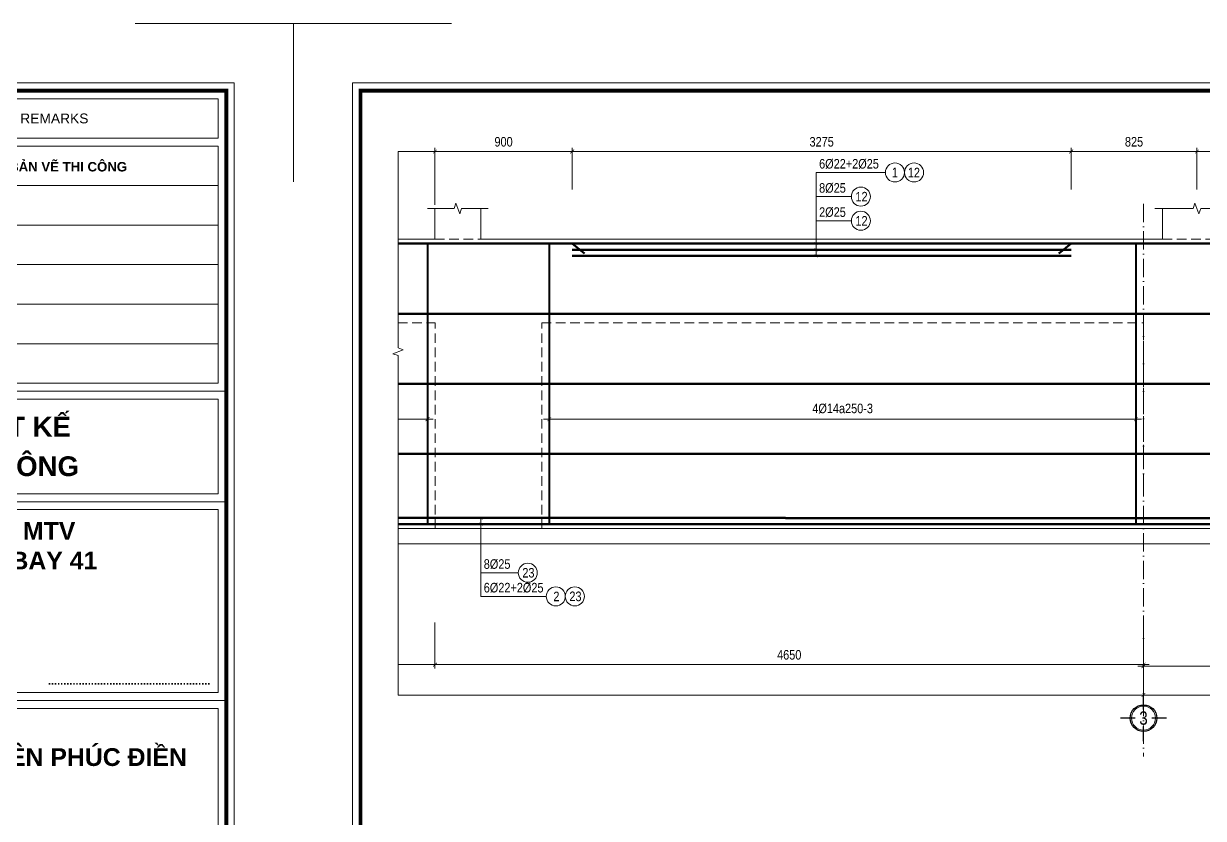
# Model space of a CAD drawing. Header units: millimetres. Extents: x 3014920 to 3563667, y -1638653 to -1356471.
# Drawn here: x 3387475 to 3395218, y -1610889 to -1605675 of the extents above; entities that cross this region are included whole.
import ezdxf
from ezdxf.enums import TextEntityAlignment as Align
from ezdxf.xclip import XClip

# ---------------------------------------------------------------- set-up
doc = ezdxf.new("R2010")
doc.units = ezdxf.units.MM
doc.header["$MEASUREMENT"] = 0
doc.header["$XCLIPFRAME"] = 0
doc.header["$PDMODE"] = 2
for name, pattern in [('6 TANG DIEN HINH 14-15$0$ACAD_ISO10W100', [18, 12, -3, 0, -3]), ('ACAD_ISO04W100', [30, 24, -3, 0, -3]), ('HIDDEN', [0.375, 0.25, -0.125])]:
    doc.linetypes.add(name, pattern=pattern)
doc.layers.get('0').update_dxf_attribs({"lineweight": 9})
doc.layers.get('Defpoints').update_dxf_attribs({"color": 10, "lineweight": 0})
for name, color, linetype, lineweight in [('2', 2, 'Continuous', 20), ('CDAI', 21, 'Continuous', 40), ('CTHEP', 50, 'Continuous', 50), ('DBAO', 90, 'Continuous', 13), ('DGIONG', 130, 'Continuous', 13), ('KTH', 154, 'Continuous', 9), ('Net khuat', 8, 'HIDDEN', 13), ('TEXT', 7, 'Continuous', 15), ('TRUC', 251, 'ACAD_ISO04W100', 9)]:
    doc.layers.add(name, color=color, linetype=linetype, lineweight=lineweight)
doc.layers.add('8', color=8, linetype='Continuous')
doc.layers.add('CHG_XX_Khung ten$0$TKTC', color=1, linetype='Continuous')
doc.styles.add('CHG_XX_Khung ten$0$A1 BORDER$0$ARIAL', font='arial.ttf')
doc.styles.add('CHG_XX_Khung ten$0$A1 BORDER$0$Title Block DD$0$Arial - Bold', font='arialbd.ttf', dxfattribs={"height": 2.5})
doc.styles.add('CHG_XX_Khung ten$0$Arial - Bold', font='arialbd.ttf')
doc.styles.add('CHG_XX_Khung ten$0$ArialB', font='arialbd.ttf')
doc.styles.add('HELVECONDENSE', font='VHELVCN_0.TTF')
doc.styles.add('Star-HelCon', font='VHELVCN_0.TTF')
doc.styles.add('TTP-HelCon', font='VHELVCN_0.TTF')
doc.styles.add('VNI-HELVE-CONDENSE', font='VHELVCN_0.TTF')
doc.dimstyles.new('kc-25', dxfattribs={"dimtxt": 62.5, "dimasz": 20, "dimexe": 20, "dimexo": 50, "dimgap": 25, "dimtad": 3, "dimdec": 0, "dimzin": 0, "dimdsep": 46, "dimtxsty": 'VNI-HELVE-CONDENSE', "dimblk": 'DIM', "dimcen": 2.5, "dimclrd": 256, "dimclre": 154, "dimclrt": 7, "dimaunit": 1, "dimadec": 0, "dimazin": 0, "dimtfac": 1, "dimtdec": 0, "dimtix": 1, "dimtmove": 0, "dimatfit": 3, "dimldrblk": 'DOT', "dimfxl": 1, "dimtolj": 1, "dimtzin": 0, "dimarcsym": 0})
doc.dimstyles.new('TTP-25', dxfattribs={"dimscale": 25, "dimtxt": 2.5, "dimasz": 1, "dimexe": 1, "dimexo": 1, "dimgap": 0.09, "dimtad": 0, "dimdec": 4, "dimrnd": 1, "dimzin": 9, "dimdsep": 46, "dimtxsty": 'TTP-HelCon', "dimblk": 'ARCHTICK', "dimcen": 0.09, "dimdle": 1.5, "dimclrd": 256, "dimclre": 256, "dimclrt": 7, "dimadec": 0, "dimazin": 0, "dimtfac": 1, "dimtdec": 4, "dimtmove": 0, "dimatfit": 3, "dimldrblk": 'ARCHTICK', "dimfxl": 1, "dimtvp": 1, "dimtolj": 1, "dimtzin": 0, "dimarcsym": 0})

# ---------------------------------------------------------------- blocks, each defined once
blk = doc.blocks.new('_ArchTick')
at = {"color": 0, "linetype": 'ByBlock', "const_width": 0.15}
blk.add_lwpolyline([(-0.5, -0.5), (0.5, 0.5)], dxfattribs=at)
blk = doc.blocks.new('*D1621')
at = {"layer": 'Defpoints', "color": 0, "transparency": 16777216}
for p in [(55275, 574), (48050, 325), (55275, 200)]:
    blk.add_point(p, dxfattribs=at)
at = {"layer": 'KTH', "lineweight": -2, "transparency": 16777216}
for p, q in [((48012.5, 574), (55312.5, 574)), ((48050, 350), (48050, 599)), ((55275, 225), (55275, 599))]:
    blk.add_line(p, q, dxfattribs=at)
at = {"layer": 'KTH', "lineweight": -2, "transparency": 16777216, "xscale": 25, "yscale": 25, "zscale": 25, "rotation": 180}
blk.add_blockref('_ArchTick', (48050, 574), dxfattribs=at)
at = {"layer": 'KTH', "lineweight": -2, "transparency": 16777216, "xscale": 25, "yscale": 25, "zscale": 25}
blk.add_blockref('_ArchTick', (55275, 574), dxfattribs=at)
at = {"layer": 'KTH', "color": 7, "transparency": 16777216, "insert": (51662.5, 637.8), "char_height": 62.5, "attachment_point": 5, "style": 'TTP-HelCon'}
blk.add_mtext('\\A1;7225', dxfattribs=at)
blk = doc.blocks.new('*D1641')
at = {"layer": 'Defpoints', "color": 0, "transparency": 16777216}
for p in [(52850, -883.8), (55225.3, -883.8), (52850, -1182.1)]:
    blk.add_point(p, dxfattribs=at)
at = {"layer": 'KTH', "lineweight": -2, "transparency": 16777216}
for p, q in [((52850, -908.8), (52850, -1207.1)), ((55225.3, -908.8), (55225.3, -1207.1)), ((55262.8, -1182.1), (52812.5, -1182.1))]:
    blk.add_line(p, q, dxfattribs=at)
at = {"layer": 'KTH', "lineweight": -2, "transparency": 16777216, "xscale": 25, "yscale": 25, "zscale": 25}
for p, rotation in [((52850, -1182.1), 179.9999999866598), ((55225.3, -1182.1), 359.9999999866598)]:
    blk.add_blockref('_ArchTick', p, dxfattribs=dict(at, rotation=rotation))
at = {"layer": 'KTH', "color": 7, "transparency": 16777216, "insert": (54037.6, -1112.2), "char_height": 62.5, "attachment_point": 5, "rotation": 360, "style": 'TTP-HelCon'}
blk.add_mtext('\\A1;4Þ14a250-3', dxfattribs=at)
blk = doc.blocks.new('*D1612')
at = {"layer": 'Defpoints', "color": 0, "transparency": 16777216}
for p in [(64975, -2676.6), (59924.6, -2860.1), (64975, -2991.7)]:
    blk.add_point(p, dxfattribs=at)
at = {"layer": 'KTH', "lineweight": -2, "transparency": 16777216}
for p, q in [((64975, -2701.6), (64975, -3016.7)), ((59924.6, -2885.1), (59924.6, -3016.7)), ((59887.1, -2991.7), (65012.5, -2991.7))]:
    blk.add_line(p, q, dxfattribs=at)
at = {"layer": 'KTH', "lineweight": -2, "transparency": 16777216, "xscale": 25, "yscale": 25, "zscale": 25, "rotation": 180}
blk.add_blockref('_ArchTick', (59924.6, -2991.7), dxfattribs=at)
at = {"layer": 'KTH', "lineweight": -2, "transparency": 16777216, "xscale": 25, "yscale": 25, "zscale": 25}
blk.add_blockref('_ArchTick', (64975, -2991.7), dxfattribs=at)
at = {"layer": 'KTH', "color": 7, "transparency": 16777216, "insert": (62449.8, -2927.9), "char_height": 62.5, "attachment_point": 5, "style": 'TTP-HelCon'}
blk.add_mtext('\\A1;5050', dxfattribs=at)
blk = doc.blocks.new('*D1615')
at = {"layer": 'Defpoints', "color": 0, "transparency": 16777216}
for p in [(56025.3, -883.8), (59875, -883.8), (56025.3, -1182.1)]:
    blk.add_point(p, dxfattribs=at)
at = {"layer": 'KTH', "lineweight": -2, "transparency": 16777216}
for p, q in [((56025.3, -908.8), (56025.3, -1207.1)), ((59875, -908.8), (59875, -1207.1)), ((59912.5, -1182.1), (55987.8, -1182.1))]:
    blk.add_line(p, q, dxfattribs=at)
at = {"layer": 'KTH', "lineweight": -2, "transparency": 16777216, "xscale": 25, "yscale": 25, "zscale": 25}
for p, rotation in [((56025.3, -1182.1), 179.9999999866598), ((59875, -1182.1), 359.9999999866598)]:
    blk.add_blockref('_ArchTick', p, dxfattribs=dict(at, rotation=rotation))
at = {"layer": 'KTH', "color": 7, "transparency": 16777216, "insert": (57950.1, -1112.2), "char_height": 62.5, "attachment_point": 5, "rotation": 360, "style": 'TTP-HelCon'}
blk.add_mtext('\\A1;4Þ14a250-3', dxfattribs=at)
blk = doc.blocks.new('*D1617')
at = {"layer": 'Defpoints', "color": 0, "transparency": 16777216}
for p in [(55275, 574), (55275, 256.7), (56175, 300)]:
    blk.add_point(p, dxfattribs=at)
at = {"layer": 'KTH', "lineweight": -2, "transparency": 16777216}
for p, q in [((56212.5, 574), (55237.5, 574)), ((55275, 281.7), (55275, 599)), ((56175, 325), (56175, 599))]:
    blk.add_line(p, q, dxfattribs=at)
at = {"layer": 'KTH', "lineweight": -2, "transparency": 16777216, "xscale": 25, "yscale": 25, "zscale": 25, "rotation": 180}
blk.add_blockref('_ArchTick', (55275, 574), dxfattribs=at)
at = {"layer": 'KTH', "lineweight": -2, "transparency": 16777216, "xscale": 25, "yscale": 25, "zscale": 25}
blk.add_blockref('_ArchTick', (56175, 574), dxfattribs=at)
at = {"layer": 'KTH', "color": 7, "transparency": 16777216, "insert": (55725, 637.8), "char_height": 62.5, "attachment_point": 5, "style": 'TTP-HelCon'}
blk.add_mtext('\\A1;900', dxfattribs=at)
blk = doc.blocks.new('*D1618')
at = {"layer": 'Defpoints', "color": 0, "transparency": 16777216}
for p in [(56175, 574), (56175, 300), (59450, 300)]:
    blk.add_point(p, dxfattribs=at)
at = {"layer": 'KTH', "lineweight": -2, "transparency": 16777216}
for p, q in [((59487.5, 574), (56137.5, 574)), ((56175, 325), (56175, 599)), ((59450, 325), (59450, 599))]:
    blk.add_line(p, q, dxfattribs=at)
at = {"layer": 'KTH', "lineweight": -2, "transparency": 16777216, "xscale": 25, "yscale": 25, "zscale": 25, "rotation": 180}
blk.add_blockref('_ArchTick', (56175, 574), dxfattribs=at)
at = {"layer": 'KTH', "lineweight": -2, "transparency": 16777216, "xscale": 25, "yscale": 25, "zscale": 25}
blk.add_blockref('_ArchTick', (59450, 574), dxfattribs=at)
at = {"layer": 'KTH', "color": 7, "transparency": 16777216, "insert": (57812.5, 637.8), "char_height": 62.5, "attachment_point": 5, "style": 'TTP-HelCon'}
blk.add_mtext('\\A1;3275', dxfattribs=at)
blk = doc.blocks.new('DIM')
h = blk.add_hatch(color=1)
h.paths.add_polyline_path([(0.49, 0.29, 1), (0.29, 0.49), (-0.19, 0), (0.19, 0)])
h.paths.add_polyline_path([(0.19, 0), (-0.19, 0), (-0.49, -0.29, 1), (-0.29, -0.49)])
at = {"color": 9}
for p, q in [((-0.19, 0), (-1.5, 0)), ((0.19, 0), (1.5, 0))]:
    blk.add_line(p, q, dxfattribs=at)
at = {"color": 1}
for p, q in [((-0.49, -0.29), (0.29, 0.49)), ((-0.29, -0.49), (0.49, 0.29)), ((-0.19, 0), (0.19, 0))]:
    blk.add_line(p, q, dxfattribs=at)
blk.add_arc((-0.39, -0.39), 0.138, 135, 315, dxfattribs=at)
blk = doc.blocks.new('*D1586')
at = {"layer": 'Defpoints', "color": 0, "transparency": 16777216}
for p in [(59450, 574), (59450, 300), (60275, 300)]:
    blk.add_point(p, dxfattribs=at)
at = {"layer": 'KTH', "lineweight": -2, "transparency": 16777216}
for p, q in [((60312.5, 574), (59412.5, 574)), ((59450, 325), (59450, 599)), ((60275, 325), (60275, 599))]:
    blk.add_line(p, q, dxfattribs=at)
at = {"layer": 'KTH', "lineweight": -2, "transparency": 16777216, "xscale": 25, "yscale": 25, "zscale": 25, "rotation": 180}
blk.add_blockref('_ArchTick', (59450, 574), dxfattribs=at)
at = {"layer": 'KTH', "lineweight": -2, "transparency": 16777216, "xscale": 25, "yscale": 25, "zscale": 25}
blk.add_blockref('_ArchTick', (60275, 574), dxfattribs=at)
at = {"layer": 'KTH', "color": 7, "transparency": 16777216, "insert": (59862.5, 637.8), "char_height": 62.5, "attachment_point": 5, "style": 'TTP-HelCon'}
blk.add_mtext('\\A1;825', dxfattribs=at)
blk = doc.blocks.new('*D1587')
at = {"layer": 'Defpoints', "color": 0, "transparency": 16777216}
for p in [(60275, 574), (60275, 300), (61100, 300)]:
    blk.add_point(p, dxfattribs=at)
at = {"layer": 'KTH', "lineweight": -2, "transparency": 16777216}
for p, q in [((61137.5, 574), (60237.5, 574)), ((60275, 325), (60275, 599)), ((61100, 325), (61100, 599))]:
    blk.add_line(p, q, dxfattribs=at)
at = {"layer": 'KTH', "lineweight": -2, "transparency": 16777216, "xscale": 25, "yscale": 25, "zscale": 25, "rotation": 180}
blk.add_blockref('_ArchTick', (60275, 574), dxfattribs=at)
at = {"layer": 'KTH', "lineweight": -2, "transparency": 16777216, "xscale": 25, "yscale": 25, "zscale": 25}
blk.add_blockref('_ArchTick', (61100, 574), dxfattribs=at)
at = {"layer": 'KTH', "color": 7, "transparency": 16777216, "insert": (60687.5, 637.8), "char_height": 62.5, "attachment_point": 5, "style": 'TTP-HelCon'}
blk.add_mtext('\\A1;825', dxfattribs=at)
blk = doc.blocks.new('*D1598')
at = {"layer": 'Defpoints', "color": 0, "transparency": 16777216}
for p in [(49675, -2560.4), (59924.6, -2663), (59924.6, -2991.7)]:
    blk.add_point(p, dxfattribs=at)
at = {"layer": 'KTH', "lineweight": -2, "transparency": 16777216}
for p, q in [((49675, -2585.4), (49675, -3016.7)), ((59924.6, -2688), (59924.6, -3016.7)), ((49637.5, -2991.7), (59962.1, -2991.7))]:
    blk.add_line(p, q, dxfattribs=at)
at = {"layer": 'KTH', "lineweight": -2, "transparency": 16777216, "xscale": 25, "yscale": 25, "zscale": 25, "rotation": 180}
blk.add_blockref('_ArchTick', (49675, -2991.7), dxfattribs=at)
at = {"layer": 'KTH', "lineweight": -2, "transparency": 16777216, "xscale": 25, "yscale": 25, "zscale": 25}
blk.add_blockref('_ArchTick', (59924.6, -2991.7), dxfattribs=at)
at = {"layer": 'KTH', "color": 7, "transparency": 16777216, "insert": (54799.8, -2927.9), "char_height": 62.5, "attachment_point": 5, "style": 'TTP-HelCon'}
blk.add_mtext('\\A1;10250', dxfattribs=at)
blk = doc.blocks.new('dau truc')
blk.add_circle((0, 0), 180)
at = {"layer": '8'}
for p, q in [((0, 127), (0, 345)), ((-127, 0), (-345, 0)), ((0, -345), (0, -127)), ((345, 0), (127, 0))]:
    blk.add_line(p, q, dxfattribs=at)
blk.add_circle((0, 0), 200, dxfattribs=at)
at = {"layer": 'TEXT', "style": 'HELVECONDENSE'}
blk.add_attdef('A', text='', height=233, dxfattribs=at).set_placement((0, 0), align=Align.MIDDLE)
blk = doc.blocks.new('*D1599')
at = {"layer": 'Defpoints', "color": 0, "transparency": 16777216}
for p in [(55275, -2490.7), (59924.6, -2501.1), (59924.6, -2791.8)]:
    blk.add_point(p, dxfattribs=at)
at = {"layer": 'KTH', "lineweight": -2, "transparency": 16777216}
for p, q in [((55275, -2515.7), (55275, -2816.8)), ((59924.6, -2526.1), (59924.6, -2816.8)), ((55237.5, -2791.8), (59962.1, -2791.8))]:
    blk.add_line(p, q, dxfattribs=at)
at = {"layer": 'KTH', "lineweight": -2, "transparency": 16777216, "xscale": 25, "yscale": 25, "zscale": 25, "rotation": 180}
blk.add_blockref('_ArchTick', (55275, -2791.8), dxfattribs=at)
at = {"layer": 'KTH', "lineweight": -2, "transparency": 16777216, "xscale": 25, "yscale": 25, "zscale": 25}
blk.add_blockref('_ArchTick', (59924.6, -2791.8), dxfattribs=at)
at = {"layer": 'KTH', "color": 7, "transparency": 16777216, "insert": (57599.8, -2728), "char_height": 62.5, "attachment_point": 5, "style": 'TTP-HelCon'}
blk.add_mtext('\\A1;4650', dxfattribs=at)
blk = doc.blocks.new('*D1602')
at = {"layer": 'Defpoints', "color": 0, "transparency": 16777216}
for p in [(59924.6, -2501.1), (64975, -2501.1), (59924.6, -2802.1)]:
    blk.add_point(p, dxfattribs=at)
at = {"layer": 'KTH', "lineweight": -2, "transparency": 16777216}
for p, q in [((59924.6, -2526.1), (59924.6, -2827.1)), ((64975, -2526.1), (64975, -2827.1)), ((65012.5, -2802.1), (59887.1, -2802.1))]:
    blk.add_line(p, q, dxfattribs=at)
at = {"layer": 'KTH', "lineweight": -2, "transparency": 16777216, "xscale": 25, "yscale": 25, "zscale": 25, "rotation": 180}
blk.add_blockref('_ArchTick', (59924.6, -2802.1), dxfattribs=at)
at = {"layer": 'KTH', "lineweight": -2, "transparency": 16777216, "xscale": 25, "yscale": 25, "zscale": 25}
blk.add_blockref('_ArchTick', (64975, -2802.1), dxfattribs=at)
at = {"layer": 'KTH', "color": 7, "transparency": 16777216, "insert": (62449.8, -2738.3), "char_height": 62.5, "attachment_point": 5, "style": 'TTP-HelCon'}
blk.add_mtext('\\A1;5050', dxfattribs=at)
blk = doc.blocks.new('*D1583')
at = {"layer": 'Defpoints', "color": 0, "transparency": 16777216}
for p in [(52375, -2490.7), (55275, -2490.7), (55275, -2791.8)]:
    blk.add_point(p, dxfattribs=at)
at = {"layer": 'KTH', "lineweight": -2, "transparency": 16777216}
for p, q in [((52375, -2515.7), (52375, -2816.8)), ((55275, -2515.7), (55275, -2816.8)), ((52337.5, -2791.8), (55312.5, -2791.8))]:
    blk.add_line(p, q, dxfattribs=at)
at = {"layer": 'KTH', "lineweight": -2, "transparency": 16777216, "xscale": 25, "yscale": 25, "zscale": 25, "rotation": 180}
blk.add_blockref('_ArchTick', (52375, -2791.8), dxfattribs=at)
at = {"layer": 'KTH', "lineweight": -2, "transparency": 16777216, "xscale": 25, "yscale": 25, "zscale": 25}
blk.add_blockref('_ArchTick', (55275, -2791.8), dxfattribs=at)
at = {"layer": 'KTH', "color": 7, "transparency": 16777216, "insert": (53825, -2728), "char_height": 62.5, "attachment_point": 5, "style": 'TTP-HelCon'}
blk.add_mtext('\\A1;2900', dxfattribs=at)
blk = doc.blocks.new('CHG_XX_Khung ten')
for p, q in [((687, 501), (824, 501)), ((687, 473), (824, 473)), ((687, 422.69), (824, 422.69))]:
    blk.add_line(p, q)
blk.add_lwpolyline([(15, 579), (826, 579), (826, 15), (15, 15)], close=True)
at = {"color": 4, "linetype": 'Continuous', "const_width": 1}
blk.add_lwpolyline([(17, 577), (824, 577), (824, 17), (17, 17)], close=True, dxfattribs=at)
at = {"linetype": 'Continuous'}
for points in [[(822, 565), (689, 565), (689, 575), (822, 575)], [(822, 553), (689, 553), (689, 563), (822, 563)], [(822, 543), (689, 543), (689, 553), (822, 553)], [(822, 533), (689, 533), (689, 543), (822, 543)], [(822, 523), (689, 523), (689, 533), (822, 533)], [(822, 513), (689, 513), (689, 523), (822, 523)], [(822, 503), (689, 503), (689, 513), (822, 513)], [(689, 499), (822, 499), (822, 475), (689, 475)]]:
    blk.add_lwpolyline(points, close=True, dxfattribs=at)
at = {"layer": 'Defpoints', "color": 1, "ltscale": 2}
for points in [[(40.06, 594), (0, 594), (0, 554)], [(800.94, 594), (841, 594), (841, 554)]]:
    blk.add_lwpolyline(points, dxfattribs=at)
at = {"style": 'CHG_XX_Khung ten$0$A1 BORDER$0$ARIAL'}
blk.add_text('REMARKS', height=2.5, dxfattribs=at).set_placement((780.5, 570), align=Align.MIDDLE_CENTER)
at = {"style": 'CHG_XX_Khung ten$0$ArialB'}
blk.add_text('HỒ SƠ THIẾT KẾ BẢN VẼ THI CÔNG', height=2.3887, dxfattribs=at).set_placement((741, 557.78), align=Align.MIDDLE_LEFT)
at = {"style": 'CHG_XX_Khung ten$0$A1 BORDER$0$Title Block DD$0$Arial - Bold'}
blk.add_text('.....................................................', height=2, dxfattribs=at).set_placement((820, 427.69), align=Align.MIDDLE_RIGHT)
at = {"layer": 'CHG_XX_Khung ten$0$TKTC', "style": 'CHG_XX_Khung ten$0$Arial - Bold'}
for s, p in [('HỒ SƠ THIẾT KẾ', (756.29, 492)), ('BẢN VẼ THI CÔNG', (755.5, 482))]:
    blk.add_text(s, height=5, dxfattribs=at).set_placement(p, align=Align.MIDDLE_CENTER)
at = {"ltscale": 10, "char_height": 4.5, "attachment_point": 2, "style": 'CHG_XX_Khung ten$0$A1 BORDER$0$Title Block DD$0$Arial - Bold', "bg_fill": 2}
for s, insert, width in [('CÔNG TY TNHH MTV\\PSỬA CHỮA MÁY BAY 41', (754.39, 467.87), 83.001), ('CÔNG TY CỔ PHẦN THIÊN PHÚC ĐIỀN', (755.91, 410.64), 121.2929)]:
    blk.add_mtext(s, dxfattribs=dict(at, insert=insert, width=width))
at = {"linetype": 'Continuous'}
for points in [[(689, 471), (822, 471), (822, 424.69), (689, 424.69)], [(689, 420.69), (822, 420.69), (822, 370.62), (689, 370.62)]]:
    blk.add_lwpolyline(points, close=True, dxfattribs=at)
blk = doc.blocks.new('2Y-29')
at = {"layer": 'CDAI'}
for points in [[(55225.26996, -30), (55225.26996, -1870)], [(56025.27746, -30), (56025.27746, -1870)], [(59874.99249, -30), (59874.99249, -1870)]]:
    blk.add_lwpolyline(points, dxfattribs=at)
at = {"layer": 'CTHEP'}
for p, q in [((56256.43338, -94.5255), (56175.00749, -30)), ((56175.00749, -70), (59449.99241, -70)), ((59368.56652, -94.5255), (59449.99241, -30)), ((56175.00749, -110), (59449.99241, -110)), ((82396.41101, -489.99841), (8878.4469, -489.99842)), ((82396.41101, -949.99894), (8878.4469, -949.99894)), ((82396.41101, -1409.99947), (8878.4469, -1409.99947))]:
    blk.add_line(p, q, dxfattribs=at)
for points in [[(8854.99241, -529.99859), (8854.99241, -30), (82444.99991, -30)], [(54492.90498, -1870), (82444.99991, -1870), (82444.99991, -1170)], [(20849.9999, -1830), (28850.00484, -1830)], [(52374.98558, -1830), (57574.7495, -1830)], [(57574.7495, -1831.05413), (61724.66345, -1831.05413)], [(8854.9924, -1870), (54492.90498, -1870)]]:
    blk.add_lwpolyline(points, dxfattribs=at)
at = {"layer": 'DBAO', "linetype": 'Continuous'}
for p, q in [((55274.99991, 200), (55274.99991, 0)), ((55574.99989, 0), (55574.99989, 200)), ((60049.99991, 200), (60049.99991, 0)), ((16899.99991, -1900), (55974.98808, -1900)), ((55974.9879, -1900), (82474.99991, -1900))]:
    blk.add_line(p, q, dxfattribs=at)
at = {"layer": 'DBAO'}
for p, q in [((52799.99241, 0), (55274.99991, 0)), ((55574.99989, 0), (60049.99991, 0))]:
    blk.add_line(p, q, dxfattribs=at)
at = {"layer": 'DBAO', "linetype": 'Continuous', "flags": 128}
for points in [[(55974.98808, -2000), (82474.99991, -2000), (82474.99991, 0)], [(16899.99991, -2000), (55974.98828, -2000)]]:
    blk.add_lwpolyline(points, dxfattribs=at)
at = {"layer": 'DGIONG', "linetype": 'Continuous', "flags": 128}
for points in [[(55624.99989, 200), (55449.9999, 200), (55437.4999, 165.65653), (55412.4999, 234.34347), (55399.9999, 200), (55224.98491, 200)], [(60549.99991, 200), (60299.99991, 200), (60287.49991, 165.65653), (60262.49991, 234.34347), (60249.99991, 200), (59999.98491, 200)]]:
    blk.add_lwpolyline(points, dxfattribs=at)
at = {"layer": 'DGIONG'}
for centre in [(58293.64824, 436.79515), (58418.64824, 436.79515), (58069.91331, 278.37065), (58069.91331, 119.94615), (55884.05674, -2189.14772), (56067.74974, -2344.12866), (56192.74974, -2344.12866)]:
    blk.add_circle(centre, 62.5, dxfattribs=at)
at = {"layer": 'Net khuat', "ltscale": 250}
for p, q in [((55274.99991, 0), (55574.99989, 0)), ((60049.99991, 0), (60499.99991, 0)), ((52999.99992, -550), (55275.27746, -550)), ((55275.27746, -1900), (55275.27746, -550)), ((55975.27745, -1900), (55975.27745, -550)), ((55975.27745, -550), (59924.99999, -550)), ((59924.99999, -1600), (59924.99999, -550))]:
    blk.add_line(p, q, dxfattribs=at)
at = {"layer": 'TRUC', "linetype": '6 TANG DIEN HINH 14-15$0$ACAD_ISO10W100', "ltscale": 10, "elevation": 0}
blk.add_lwpolyline([(59924.57052, 230.97917), (59924.57052, -3394.0165)], dxfattribs=at)
at = {"layer": '2', "ltscale": 300}
ref = blk.add_blockref('dau truc', (59924.54685, -3142.60952), dxfattribs=dict(at, xscale=0.436713129747659, yscale=0.436713129747659, zscale=0.436713129747659))
ref.add_attrib('A', '3', dxfattribs={"layer": 'TEXT', "height": 87.5, "style": 'HELVECONDENSE'}).set_placement((59924.54685, -3142.60952), align=Align.MIDDLE)
at = {"layer": 'TEXT', "style": 'TTP-HelCon'}
for s, p in [('6Þ22+2Þ25', (57795.84044, 462.6481, 0)), ('8Þ25', (57795.84044, 304.2236, 0)), ('2Þ25', (57795.84044, 145.7991, 0)), ('8Þ25', (55594.94187, -2163.29472, 0)), ('6Þ22+2Þ25', (55594.94187, -2318.27572, 0))]:
    blk.add_text(s, height=62.5, dxfattribs=at).set_placement(p)
at = {"layer": 'TEXT', "style": 'Star-HelCon'}
for s, p in [('1', (58292.77957, 436.79515)), ('12', (58417.77957, 436.79515)), ('12', (58074.07998, 278.37065)), ('12', (58074.07998, 119.94615)), ('23', (55888.22341, -2189.14772)), ('2', (56071.91641, -2344.12866)), ('23', (56196.91641, -2344.12866))]:
    blk.add_text(s, height=62.5, dxfattribs=at).set_placement(p, align=Align.MIDDLE)
at = {"layer": 'KTH'}
for base, p1, p2, picture, middle in [((55274.99991, 574.00461), (48049.9999, 325), (55274.99991, 200), '*D1621', (51662.49991, 637.83794)), ((59924.57052, -2791.78924), (55274.96643, -2490.74498), (59924.57052, -2501.05412), '*D1599', (57599.76848, -2727.95591)), ((59924.57052, -2802.09838), (64974.95083, -2501.05412), (59924.57052, -2501.05412), '*D1602', (62449.76068, -2738.26505))]:
    dim = blk.add_linear_dim(base=base, p1=p1, p2=p2, angle=180, dimstyle='TTP-25', override={"dimtmove": 1}, dxfattribs=at)
    dim.commit()
    dim.dimension.update_dxf_attribs({"geometry": picture, "text_midpoint": middle})
for base, p1, p2, picture, middle in [((55274.99991, 574.00461), (56175.00749, 300), (55274.99991, 256.68054), '*D1617', (55725.0037, 637.83794)), ((56175.00749, 574.00461), (59449.99241, 300), (56175.00749, 300), '*D1618', (57812.49995, 637.83794)), ((59449.99241, 574.00461), (60274.99999, 300), (59449.99241, 300), '*D1586', (59862.4962, 637.83794)), ((60274.99999, 574.00461), (61100.00749, 300), (60274.99999, 300), '*D1587', (60687.50374, 637.83794)), ((55274.96643, -2791.78924), (52374.96643, -2490.66093), (55274.96643, -2490.66093), '*D1583', (53824.96643, -2727.95591))]:
    dim = blk.add_linear_dim(base=base, p1=p1, p2=p2, dimstyle='TTP-25', override={"dimtmove": 1}, dxfattribs=at)
    dim.commit()
    dim.dimension.update_dxf_attribs({"geometry": picture, "text_midpoint": middle})
for base, p1, p2, picture, middle in [((52849.99992, -1182.1056), (55225.26996, -883.76691), (52849.99992, -883.76691), '*D1641', (54037.63494, -1112.18893)), ((56025.27746, -1182.1056), (59874.99249, -883.76691), (56025.27746, -883.76691), '*D1615', (57950.13497, -1112.18893))]:
    dim = blk.add_linear_dim(base=base, p1=p1, p2=p2, angle=179.999999987, text='4Þ14a250-3', dimstyle='TTP-25', override={"dimtmove": 1}, dxfattribs=at)
    dim.commit()
    dim.dimension.update_dxf_attribs({"geometry": picture, "text_midpoint": middle})
at = {"layer": 'KTH', "color": 5}
dim = blk.add_linear_dim(base=(59924.57052, -2991.74498), p1=(49674.97624, -2560.37199), p2=(59924.57052, -2662.97715), dimstyle='TTP-25', override={"dimtmove": 1}, dxfattribs=at)
dim.commit()
dim.dimension.update_dxf_attribs({"geometry": '*D1598', "text_midpoint": (54799.77338, -2927.91165)})
dim = blk.add_linear_dim(base=(64974.99991, -2991.74498), p1=(59924.57052, -2860.13488), p2=(64974.99991, -2676.57625), dimstyle='TTP-25', dxfattribs=at)
dim.commit()
dim.dimension.update_dxf_attribs({"geometry": '*D1612', "text_midpoint": (62449.78521, -2927.91165)})
at = {"layer": 'DGIONG'}
for points in [[(57777.32859, -70), (57777.32841, 436.79515), (58231.14824, 436.79515)], [(57777.32859, -30), (57777.32841, 278.37065), (58007.41331, 278.37065)], [(57777.32854, -110), (57777.32841, 119.94615), (58007.41331, 119.94615)], [(55576.43006, -1831.05412), (55576.42984, -2189.14766), (55821.55674, -2189.14766)], [(55576.43002, -1871.05412), (55576.42984, -2344.12866), (56005.24974, -2344.12866)]]:
    blk.add_leader(points, dimstyle='kc-25', override={"dimtad": 0, "dimldrblk": 'ArchTick', "dimfxl": 100, "dimarcsym": 1}, dxfattribs=at)

msp = doc.modelspace()

# ---------------------------------------------------------------- linework, layer by layer
at = {"layer": 'DGIONG', "linetype": 'Continuous', "flags": 128}
msp.add_lwpolyline([(3389932.27899, -1610080.23461), (3389932.27908, -1607852.93349), (3389897.93561, -1607840.43349), (3389966.62254, -1607815.43349), (3389932.27908, -1607802.93349), (3389932.27897, -1606514.48502)], dxfattribs=at)

# ---------------------------------------------------------------- block references
at = {"layer": 'DGIONG', "color": 5}
ref = msp.add_blockref('2Y-29', (3359736.40177, -1606887.9753), dxfattribs=at)
XClip(ref).set_block_clipping_path([(8162.2922961921, -4196.4496964479), (25321.5566864503, 893.402555305)])
ref = msp.add_blockref('2Y-29', (3334899.87616, -1607088.48963), dxfattribs=at)
XClip(ref).set_block_clipping_path([(55032.4026973099, -3744.03577722), (71929.6680758409, 1930.9580064949)])

# ---------------------------------------------------------------- next in the draw order: block references
at = {"color": 5, "xscale": 25.92478421704392, "yscale": 25.92478421704392, "zscale": 25.92478421704392}
msp.add_blockref('CHG_XX_Khung ten', (3367442.52377, -1621074.38806), dxfattribs=at)

# ---------------------------------------------------------------- next in the draw order: block references
msp.add_blockref('CHG_XX_Khung ten', (3389245.2673, -1621074.38806), dxfattribs=at)

doc.saveas('drawing.dxf')
